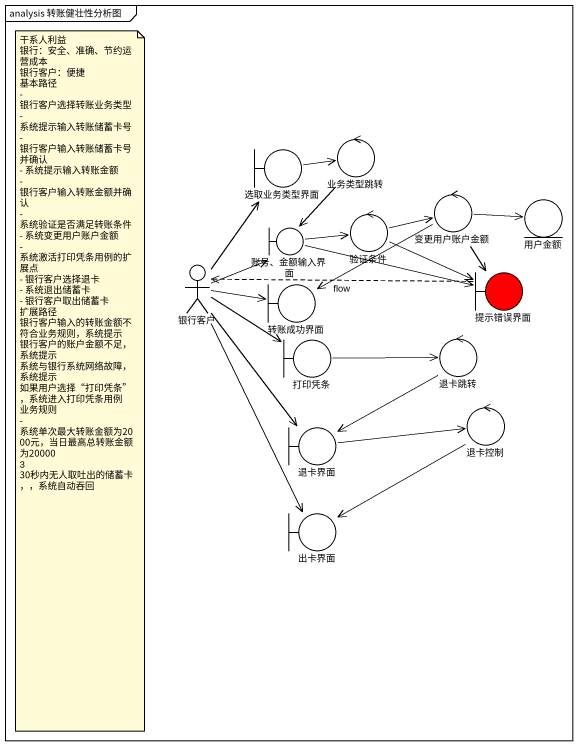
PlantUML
@startuml
mainframe analysis 转账健壮性分析图
boundary 选取业务类型界面
control 业务类型跳转
boundary "账号、金额输入界面" as 账号_金额输入界面
control 验证条件
control 变更用户账户金额
entity 用户金额
actor 银行客户
boundary 转账成功界面
boundary 提示错误界面 #FF0000
boundary 打印凭条
control 退卡跳转
control 退卡控制
boundary 退卡界面
boundary 出卡界面
选取业务类型界面 -right-> 业务类型跳转
业务类型跳转 --> 账号_金额输入界面
账号_金额输入界面 -right-> 验证条件
账号_金额输入界面 -right-> 提示错误界面
验证条件 -right-> 变更用户账户金额
验证条件 -right-> 提示错误界面
变更用户账户金额 -right-> 用户金额
变更用户账户金额 -left-> 转账成功界面
变更用户账户金额 --> 提示错误界面
银行客户 -up-> 选取业务类型界面
银行客户 -right-> 账号_金额输入界面
银行客户 -right-> 转账成功界面
银行客户 -right-> 打印凭条
银行客户 --> 退卡界面
银行客户 --> 出卡界面
提示错误界面 .left.> 银行客户 : flow
打印凭条 -right-> 退卡跳转
退卡跳转 --> 退卡界面
退卡控制 --> 出卡界面
退卡界面 -right-> 退卡控制
note as N1
  干系人利益
  银行：安全、准确、节约运营成本
  银行客户：便捷
  基本路径
  - 银行客户选择转账业务类型
  - 系统提示输入转账储蓄卡号
  - 银行客户输入转账储蓄卡号并确认
  - 系统提示输入转账金额
  - 银行客户输入转账金额并确认
  - 系统验证是否满足转账条件
  - 系统变更用户账户金额
  - 系统激活打印凭条用例的扩展点
  - 银行客户选择退卡
  - 系统退出储蓄卡
  - 银行客户取出储蓄卡
  扩展路径
  银行客户输入的转账金额不符合业务规则，系统提示
  银行客户的账户金额不足，系统提示
  系统与银行系统网络故障，系统提示
  如果用户选择“打印凭条”，系统进入打印凭条用例
  业务规则
  - 系统单次最大转账金额为2000元，当日最高总转账金额为20000
  3 30秒内无人取吐出的储蓄卡，，系统自动吞回
end note
@enduml
